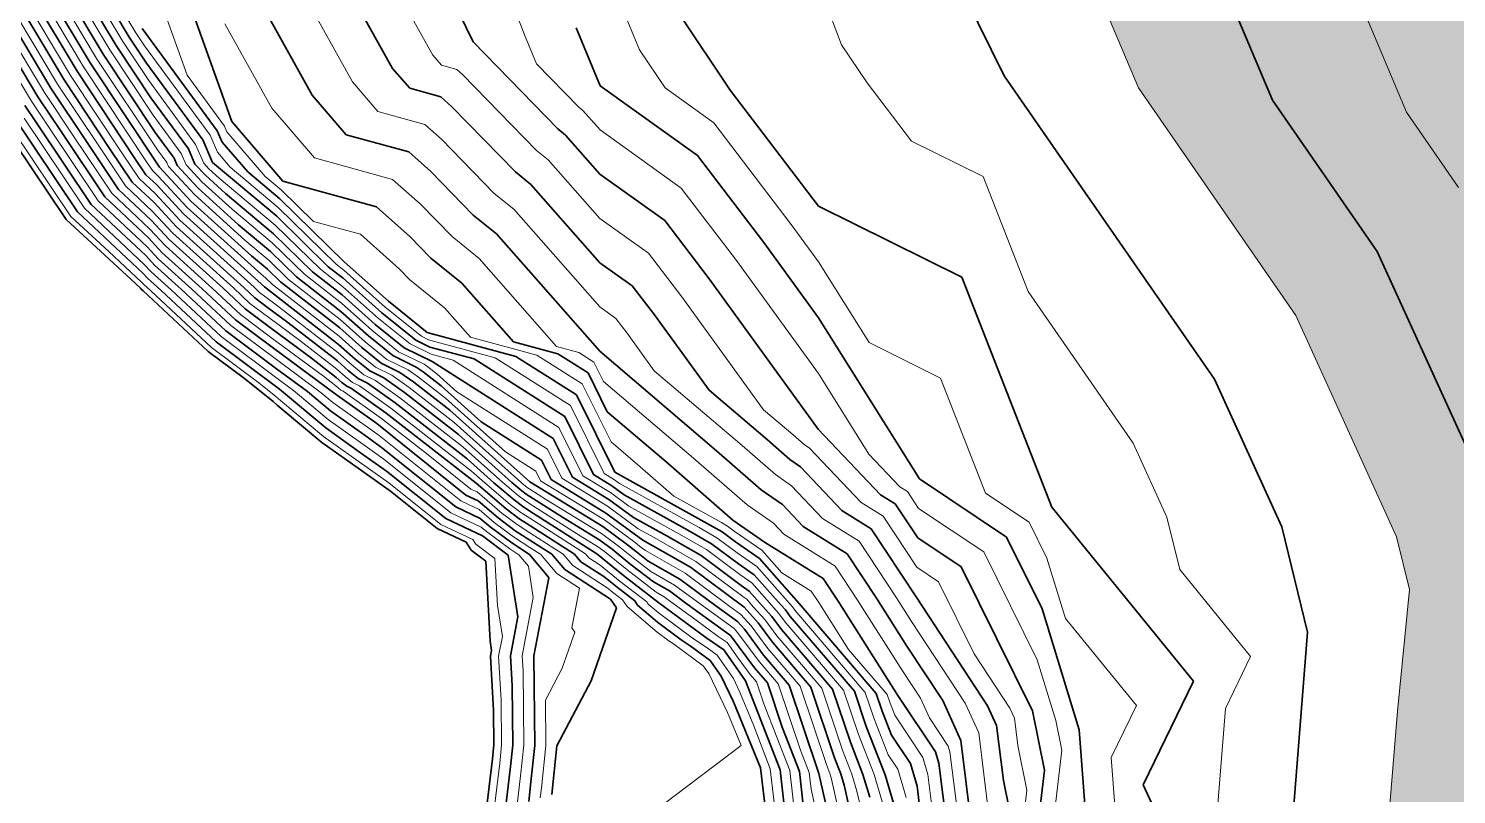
# Model space of a CAD drawing. Header units: millimetres. Extents: x -859836 to 307983, y -308065 to 649894.
# Drawn here: x -788387 to -646021, y -50658 to 25688 of the extents above; entities that cross this region are included whole.
import ezdxf

# ---------------------------------------------------------------- set-up
doc = ezdxf.new("R2010")
doc.units = ezdxf.units.MM
for name, color, linetype, lineweight in [('A-DETL-MBND', 5, 'Continuous', 9), ('C-TOPO', 7, 'Continuous', 9), ('C-TOPO-MAJR', 7, 'Continuous', 35), ('C-TOPO-MINR', 7, 'Continuous', 9)]:
    doc.layers.add(name, color=color, linetype=linetype, lineweight=lineweight)

msp = doc.modelspace()

# ---------------------------------------------------------------- hatches: boundary and pattern name
at = {"layer": 'A-DETL-MBND', "transparency": 33554585}
h = msp.add_hatch(color=1, dxfattribs=at)
h.paths.add_polyline_path([(-759872, -147838), (-751409, -147225), (-749609, -147143), (-733854, -145290), (-730653, -145570), (-721745, -145172), (-720814, -144887), (-719370, -144842), (-700946, -141995), (-695529, -141498), (-691142, -140868), (-678862, -139709), (-676064, -138561), (-673339, -137902), (-666588, -136592), (-665513, -135889), (-664558, -135218), (-662197, -133772), (-661519, -132852), (-659949, -130928), (-651084, -125443), (-650822, -125228), (-650213, -124939), (-646382, -122722), (-642214, -121295), (-640352, -120839), (-632919, -116639), (-632407, -116545), (-631232, -115977), (-624031, -110102), (-618435, -105784), (-615716, -103869), (-610671, -99638), (-609303, -97431), (-608187, -95168), (-606545, -92038), (-605546, -89814), (-602862, -83094), (-597357, -72506), (-595184, -69076), (-591888, -62294), (-588957, -58521), (-588686, -57663), (-586782, -51788), (-586421, -50671), (-585891, -49261), (-584837, -42142), (-583168, -34750), (-583236, -29503), (-581474, -24626), (-579291, -20446), (-577288, -10529), (-577844, -8379), (-576716, -5129), (-576923, -622), (-576761, 3433), (-577514, 8400), (-584433, 17478), (-591451, 26894), (-592059, 27631), (-594253, 29365), (-596698, 31520), (-606682, 39522), (-614114, 48456), (-617877, 53657), (-619367, 54812), (-621388, 57245), (-626371, 64609), (-630225, 76139), (-631882, 80641), (-631321, 82021), (-631047, 88615), (-629216, 99080), (-628971, 99848), (-627656, 101469), (-625202, 104951), (-622310, 108328), (-621916, 108853), (-618287, 112790), (-616954, 119597), (-611965, 123985), (-607391, 123672), (-603528, 125761), (-599346, 128280), (-596175, 130112), (-593901, 131920), (-587341, 139484), (-579017, 149394), (-573792, 168423), (-559581, 167597), (-555765, 171191), (-554261, 171958), (-551262, 173126), (-545079, 176205), (-536568, 178750), (-529133, 181370), (-526344, 189128), (-597518, 189128), (-597518, 207194), (-600686, 199575), (-609478, 188948), (-615919, 179175), (-616544, 177848), (-622914, 167950), (-630994, 157392), (-633191, 154309), (-645163, 133248), (-651286, 125168), (-651764, 119294), (-657364, 118029), (-668886, 104497), (-672322, 98230), (-678809, 91777), (-686744, 84898), (-689449, 82017), (-695207, 77404), (-695380, 71893), (-694273, 69271), (-689492, 45636), (-683652, 33844), (-677737, 19772), (-662028, -2904), (-651984, -24980), (-650691, -30222), (-651908, -42347), (-653635, -63919), (-656698, -68818), (-662024, -76036), (-666896, -86650), (-667567, -88913), (-681751, -105555), (-682213, -106748), (-682594, -107406), (-685917, -108622), (-692036, -110612), (-701719, -112727), (-713390, -117126), (-713858, -117303), (-715899, -118114), (-726309, -122425), (-732752, -123814), (-746954, -124818), (-750353, -125277), (-753407, -127865), (-764669, -132928), (-770641, -133394), (-784358, -129387), (-766211, -147534), (-765162, -147452), (-761763, -147700)])
h.paths.add_polyline_path([(-165073, -63985), (-152433, -63128), (-147212, -62558), (-145468, -61769), (-136004, -54982), (-133768, -53767), (-129949, -51511), (-119584, -45141), (-108212, -38110), (-106147, -37513), (-103534, -36430), (-95440, -33679), (-85435, -28121), (-81217, -27620), (-70310, -23490), (-69569, -23057), (-66354, -22120), (-63531, -20738), (-60354, -18737), (-51173, -14112), (-47726, -11549), (-46080, -8030), (-42098, 1247), (-71582, -3952), (-102491, 171344), (-31433, 183873), (-10665, 66090), (-8344, 71188), (-5480, 80840), (-4976, 82926), (-4345, 84088), (-2338, 91567), (-1942, 95428), (-648, 97607), (-1071, 98220), (-2510, 100800), (-3468, 101999), (-4531, 105589), (-4872, 106391), (-4883, 106838), (-4266, 108209), (-3836, 109670), (-3397, 110774), (-3406, 111243), (-3028, 112006), (-3263, 112804), (-5003, 115819), (-4795, 118868), (-5263, 125250), (-6517, 126820), (-6835, 127207), (-7506, 127369), (-7948, 127596), (-9992, 128520), (-10488, 129121), (-11669, 131806), (-11797, 132101), (-12046, 133135), (-12559, 133970), (-14267, 135969), (-16205, 140122), (-18451, 143457), (-18982, 145256), (-19057, 146525), (-18964, 150253), (-18988, 154876), (-19576, 155921), (-19786, 160906), (-20496, 162914), (-20826, 165369), (-20799, 166915), (-20107, 172970), (-19517, 173820), (-19312, 174558), (-18670, 176101), (-17060, 179067), (-15517, 180705), (-13911, 185702), (-4262, 188301), (-1645, 188923), (-105, 188210), (8503, 183584), (10926, 183912), (12005, 184043), (13640, 184361), (15131, 185109), (17172, 186245), (21649, 186967), (26966, 189922), (27822, 190382), (28403, 191056), (32119, 193617), (35169, 195832), (37685, 197143), (44902, 200225), (45756, 200160), (48502, 199127), (50290, 198574), (51191, 198365), (51921, 198324), (52221, 198344), (54759, 197846), (56032, 196790), (56464, 196469), (57692, 196367), (59108, 196361), (60941, 197154), (66233, 199839), (70130, 201192), (73048, 200979), (76924, 206128), (82127, 208080), (85344, 208780), (86075, 208372), (88573, 207914), (89729, 206890), (91276, 205317), (93776, 203937), (94137, 202344), (94391, 199786), (122336, 197831), (121797, 189716), (125647, 199482), (126089, 201383), (126324, 204787), (126905, 208036), (127554, 210427), (128482, 214073), (128746, 220996), (128473, 222544), (126624, 223852), (126936, 229764), (121612, 232554), (119877, 233364), (114690, 236608), (111762, 238823), (110636, 246522), (110029, 247546), (108783, 253509), (107371, 255011), (105531, 255323), (97841, 258447), (94527, 260036), (90352, 264357), (89017, 265316), (86132, 267662), (83932, 268416), (81219, 269590), (78181, 270815), (77485, 271254), (76016, 271688), (70070, 272996), (65720, 273763), (60235, 273305), (58972, 273395), (52899, 270581), (50487, 269940), (48782, 269681), (44888, 271379), (44155, 271664), (36008, 276151), (32279, 278102), (30572, 279889), (26209, 282046), (25647, 282628), (25305, 282619), (16014, 287701), (12948, 288678), (12218, 290013), (5109, 293561), (1173, 293491), (996, 295848), (-846, 297677), (-3706, 301772), (-4254, 303671), (-5166, 310755), (-5514, 312595), (-5824, 313912), (-11263, 323566), (-11006, 329168), (-11128, 331667), (-19570, 300160), (-119951, 327057), (-119803, 323213), (-126677, 316885), (-131916, 309583), (-138039, 307127), (-139811, 306218), (-145009, 304770), (-152454, 299923), (-155529, 293631), (-156974, 291356), (-164244, 289138), (-169538, 285729), (-171473, 283227), (-175794, 279460), (-179077, 276921), (-181978, 270226), (-183799, 266060), (-186962, 261812), (-188195, 260364), (-189518, 257544), (-192219, 254304), (-192584, 253707), (-193666, 250905), (-195467, 243388), (-196196, 242827), (-194515, 241920), (-193117, 240272), (-191870, 238552), (-189445, 238099), (-187379, 238829), (-181196, 237496), (-175260, 234188), (-174712, 233864), (-173921, 232781), (-172965, 231563), (-172393, 230212), (-171401, 229395), (-170346, 228036), (-168731, 226171), (-166947, 224795), (-166149, 223746), (-163251, 221790), (-159390, 213002), (-157244, 207107), (-158125, 203750), (-158684, 200374), (-157805, 198095), (-156223, 195786), (-156238, 193540), (-155648, 190949), (-154491, 184489), (-154880, 182143), (-154447, 180199), (-153070, 178898), (-149834, 176505), (-139965, 171530), (-138126, 170600), (-129357, 164765), (-128806, 164582), (-125625, 162125), (-121962, 159155), (-118169, 147987), (-115529, 142356), (-110100, 136364), (-104170, 130983), (-102874, 130179), (-102493, 125049), (-102587, 124307), (-102565, 123298), (-101236, 116731), (-101075, 108354), (-100903, 103207), (-100752, 100763), (-102347, 94828), (-103663, 92538), (-105020, 75873), (-113779, 78871), (-115927, 80336), (-116767, 79773), (-118030, 78279), (-120019, 71407), (-121727, 70570), (-124911, 67739), (-132123, 62869), (-134503, 61669), (-142143, 63655), (-144511, 65162), (-146330, 66255), (-93930, -25754), (-156629, -61462), (-204703, 22951), (-203169, 15882), (-200858, 9097), (-201011, 7340), (-201672, 4283), (-201800, 3453), (-202205, -1962), (-203074, -4336), (-205085, -7779), (-205398, -8805), (-204303, -12916), (-199204, -23507), (-197559, -24806), (-188446, -36297), (-186232, -39786), (-180001, -45528), (-178692, -50309), (-178316, -54011), (-176500, -58311), (-174921, -60229), (-168457, -62865), (-166443, -63531)])
h.paths.add_polyline_path([(-36382, 9575), (-36325, 9655), (-34497, 11838), (-31400, 15158), (-30158, 17103), (-28972, 19503), (-28725, 20204), (-24454, 28194), (-23969, 29653), (-22045, 35862), (-19945, 43004), (-18884, 49386), (-18505, 51142), (-18308, 51427), (-16088, 53703), (-14034, 56286), (-13124, 58389), (-12183, 60477), (-11466, 63512), (-44854, 57625), (-36383, 9584)])
h.paths.add_polyline_path([(-209307, 23977), (-205832, 24933), (-214036, 39337), (-155029, 72942), (-156196, 75860), (-157267, 77483), (-160083, 79252), (-162327, 81007), (-168562, 82322), (-171974, 82266), (-174895, 81970), (-178745, 82443), (-179832, 82459), (-182806, 83026), (-187870, 82820), (-190987, 82764), (-196740, 84867), (-206215, 90085), (-217797, 93191), (-220523, 94762), (-239193, 68099), (-236586, 66371), (-231472, 54327), (-229323, 51595), (-228392, 47968), (-224245, 38986), (-223941, 37016), (-223700, 36083), (-223413, 35510), (-223235, 34196), (-219932, 30913), (-219720, 30002), (-218890, 29933), (-218583, 30355), (-217413, 29932), (-217322, 28983), (-216667, 27680), (-215596, 26462), (-211752, 24276), (-211629, 24261)])
h.paths.add_polyline_path([(-104493, 32511), (-108740, 34478), (-111033, 34745), (-118279, 38197), (-121109, 39560), (-122686, 40146), (-124886, 42576), (-127774, 45075), (-127284, 49019), (-127353, 51467), (-126249, 53628), (-124638, 56522), (-122874, 56919), (-121333, 61662), (-118149, 64493), (-116851, 64289), (-109895, 61749), (-101431, 62897), (-97222, 57624), (-96994, 51839), (-95461, 45135), (-95182, 39024), (-97809, 35660), (-102505, 32673), (-103546, 32588)])
h.paths.add_polyline_path([(113952, 54850), (115144, 57676), (119371, 59200), (123981, 58308), (134122, 70221), (135206, 75484), (130794, 79482), (129640, 81238), (129018, 81691), (127052, 82907), (123829, 87412), (118436, 89438), (114649, 87913), (114523, 86104), (79787, 88533), (80974, 86559), (82982, 83414), (85870, 80693), (86415, 79732), (87156, 79254), (93254, 77937), (101112, 77088), (101690, 76657), (110303, 71926), (111655, 70038), (112330, 66003), (112029, 63955), (112025, 61722), (110833, 58895), (111202, 55882), (113573, 54992)])
h.paths.add_polyline_path([(46473, 90893), (46450, 90966), (46450, 90942)])
h.paths.add_polyline_path([(114914, 91699), (116742, 96586), (117222, 99339), (116281, 100813), (115714, 103134), (115083, 94112)])
h.paths.add_polyline_path([(77815, 91772), (81254, 140961), (77947, 134003), (77391, 132850), (76263, 127858), (75504, 126378), (70686, 116776), (69491, 114040), (69325, 112455), (69905, 111212), (72496, 104740), (73767, 102718), (74214, 102059), (75304, 98529), (75680, 97769), (77652, 92229)])
h.paths.add_polyline_path([(-430559, 174792), (-396358, 223636), (-410299, 232491), (-417613, 235355), (-425156, 238606), (-444149, 250578), (-452510, 252436), (-452510, 191303), (-451929, 191053), (-450916, 184024), (-444554, 181215), (-442283, 180124), (-434174, 176436)])
h.paths.add_polyline_path([(-462933, 188895), (-462489, 189128), (-463513, 189128)])
h.paths.add_polyline_path([(20902, 189411), (-15527, 199172), (-17080, 193377), (-157146, 230908), (-144206, 279204), (-133097, 276228), (-125333, 305205), (85106, 248818), (77341, 219841), (66233, 222817), (60021, 199635), (26079, 208730), (21836, 192894)])
h.paths.add_polyline_path([(-305163, 308526), (-297168, 312758), (-330807, 321772), (-305961, 308938)])
h.paths.add_polyline_path([(-101365, 344853), (-99267, 352685), (-106132, 348019), (-107260, 346432), (-107015, 346367)])
h.paths.add_polyline_path([(-77617, 359195), (-72055, 379953), (-74944, 376393), (-78127, 372078), (-79002, 371144), (-83284, 366025), (-86114, 364172), (-90178, 362561), (-78095, 359323)])
h.paths.add_polyline_path([(-70949, 384081), (-49147, 465447), (10755, 449396), (10427, 451476), (10340, 452557), (9561, 454240), (5848, 461010), (3088, 465731), (3916, 466341), (3829, 466873), (4301, 472115), (5273, 480727), (5235, 481311), (1254, 490409), (398, 499801), (248, 500675), (1538, 508051), (2399, 515172), (5336, 526780), (6042, 528818), (11319, 535892), (14764, 542803), (21028, 556609), (22026, 559450), (25679, 567225), (23762, 595967), (26857, 602002), (42608, 602571), (44738, 607162), (48181, 613963), (49550, 615647), (53154, 622325), (47956, 649894), (47874, 649894), (42817, 647426), (40858, 646138), (35158, 640491), (29786, 634475), (27764, 633773), (23010, 631806), (12648, 627092), (6576, 623443), (5459, 622546), (3132, 622423), (937, 621697), (-3757, 621182), (-10336, 620725), (-17509, 618636), (-20466, 617651), (-26978, 615727), (-29360, 614862), (-36198, 612616), (23495, 596621), (-6839, 483415), (-62468, 498321), (-61154, 491830), (-59928, 489468), (-56843, 481884), (-56752, 481249), (-55996, 465839), (-55728, 464742), (-55062, 458604), (-54604, 453643), (-54849, 452204), (-55585, 448717), (-57347, 441004), (-59178, 436511), (-62836, 421846), (-64420, 417337), (-65373, 414138), (-67663, 409612), (-67833, 408961), (-68221, 406728), (-67446, 402371), (-67164, 401641), (-67454, 400728), (-68102, 398277), (-69211, 394395), (-69530, 393435), (-70271, 388744), (-70595, 386619)])
h.paths.add_polyline_path([(-72390, 518021), (-67541, 536118), (-118601, 549800), (-111350, 544573), (-102792, 541248), (-98322, 538930), (-89693, 534294), (-86179, 534292), (-80614, 527648), (-74938, 522052), (-72698, 518856)])
h.paths.add_polyline_path([(-136180, 559285), (-135118, 563249), (-136667, 559600)])
h.paths.add_polyline_path([(-54600, 584415), (-47886, 609472), (-50553, 609641), (-55313, 609698), (-62008, 606325), (-64948, 609251), (-80643, 608301), (-83770, 607896), (-87388, 606897), (-94432, 606828), (-97621, 607514), (-101540, 606576), (-111704, 601349), (-115028, 602044), (-116464, 600991), (-56960, 585047)])
h.paths.add_polyline_path([(-105893, 632098), (-77034, 642660), (-60117, 645580), (-52045, 639137), (-36907, 649894), (-98339, 649894), (-105228, 633665)])

# ---------------------------------------------------------------- linework, layer by layer
at = {"layer": 'C-TOPO', "lineweight": 35}
for p, q in [((-784639, 6653), (-789802, 14346)), ((-778196, 712), (-784639, 6653)), ((-777218, -206), (-778196, 712)), ((-777151, -278), (-777218, -206)), ((-776950, -460), (-777151, -278)), ((-770483, -6492), (-776950, -460)), ((-766858, -9201), (-770483, -6492)), ((-763992, -11494), (-766858, -9201)), ((-763615, -11842), (-763992, -11494)), ((-763203, -12175), (-763615, -11842)), ((-759157, -15561), (-763203, -12175)), ((-756319, -17582), (-759157, -15561)), ((-752309, -20430), (-756319, -17582)), ((-747644, -24165), (-752309, -20430)), ((-744768, -25521), (-747644, -24165)), ((-744259, -26310), (-744768, -25521)), ((-742790, -27408), (-744259, -26310)), ((-742374, -35368), (-742790, -27408)), ((-742227, -36294), (-742374, -35368)), ((-742338, -36877), (-742227, -36294)), ((-742026, -42304), (-742338, -36877)), ((-741993, -45718), (-742026, -42304)), ((-742139, -47113), (-741993, -45718)), ((-742794, -52633), (-742139, -47113))]:
    msp.add_line(p, q, dxfattribs=at)
at = {"layer": 'C-TOPO-MAJR'}
for p, q in [((-676200, 46707), (-664372, 18562)), ((-702784, 44566), (-691103, 20982)), ((-753140, 43102), (-744065, 24355)), ((-769502, 35914), (-760109, 19063)), ((-791166, 34174), (-783552, 21435)), ((-788342, 32477), (-782251, 22286)), ((-790944, 30776), (-784853, 20585)), ((-785518, 30779), (-780950, 23136)), ((-773275, 30801), (-768131, 16417)), ((-756783, 30134), (-752087, 21709)), ((-782695, 29082), (-779649, 23987)), ((-790722, 27378), (-786155, 19735)), ((-779871, 27385), (-778348, 24837)), ((-723532, 27147), (-718444, 19549)), ((-777047, 25688), (-769569, 15507)), ((-733799, 25751), (-731403, 19986)), ((-778348, 24837), (-776616, 22232)), ((-744065, 24355), (-735622, 15691)), ((-790501, 23980), (-787456, 18884)), ((-780950, 23136), (-775754, 15320)), ((-779649, 23987), (-776185, 18776)), ((-783552, 21435), (-777778, 12751)), ((-782251, 22286), (-775322, 11865)), ((-776616, 22232), (-771007, 14596)), ((-752087, 21709), (-750388, 19732)), ((-784853, 20585), (-780234, 13638)), ((-731403, 19986), (-721694, 13044)), ((-691103, 20982), (-670140, -9277)), ((-787456, 18884), (-785146, 15410)), ((-786155, 19735), (-782690, 14524)), ((-776185, 18776), (-772446, 13686)), ((-760109, 19063), (-756710, 15109)), ((-750388, 19732), (-747275, 18875)), ((-747275, 18875), (-746173, 17893)), ((-718444, 19549), (-709610, 7974)), ((-664372, 18562), (-653916, 3469)), ((-790058, 17183), (-783501, 7415)), ((-788757, 18034), (-787602, 16297)), ((-746173, 17893), (-739840, 11395)), ((-787602, 16297), (-782138, 8157)), ((-768131, 16417), (-763033, 10486)), ((-735622, 15691), (-734849, 15068)), ((-785146, 15410), (-780775, 8898)), ((-782690, 14524), (-779412, 9640)), ((-775754, 15320), (-773884, 12775)), ((-771007, 14596), (-770040, 12340)), ((-769569, 15507), (-769085, 14378)), ((-769085, 14378), (-766536, 11413)), ((-756710, 15109), (-750486, 13396)), ((-734849, 15068), (-731417, 11168)), ((-780234, 13638), (-778049, 10382)), ((-772446, 13686), (-771801, 12181)), ((-750486, 13396), (-748280, 11432)), ((-721694, 13044), (-715069, 4364)), ((-777778, 12751), (-776685, 11123)), ((-775322, 11865), (-772206, 8497)), ((-773884, 12775), (-773561, 12023)), ((-773561, 12023), (-771484, 9778)), ((-771801, 12181), (-770762, 11059)), ((-770040, 12340), (-763645, 6971)), ((-766536, 11413), (-763339, 8728)), ((-748280, 11432), (-744059, 7100)), ((-739840, 11395), (-738294, 10150)), ((-778049, 10382), (-775876, 8340)), ((-776685, 11123), (-775599, 10103)), ((-775599, 10103), (-772928, 7216)), ((-770762, 11059), (-768747, 9240)), ((-763033, 10486), (-753696, 7917)), ((-738294, 10150), (-731431, 2349)), ((-731417, 11168), (-724944, 6540)), ((-780775, 8898), (-776429, 4816)), ((-779412, 9640), (-776153, 6578)), ((-771484, 9778), (-767455, 6139)), ((-768747, 9240), (-763951, 5213)), ((-763339, 8728), (-756906, 2438)), ((-783501, 7415), (-776983, 1292)), ((-782138, 8157), (-776706, 3054)), ((-775876, 8340), (-773650, 5935)), ((-772928, 7216), (-764870, -61)), ((-772206, 8497), (-766163, 3039)), ((-753696, 7917), (-750388, 4970)), ((-709610, 7974), (-695337, 890)), ((-776153, 6578), (-774372, 4654)), ((-773650, 5935), (-766935, -129)), ((-767455, 6139), (-764258, 3455)), ((-763645, 6971), (-758499, 1939)), ((-744059, 7100), (-741740, 5232)), ((-724944, 6540), (-720527, 753)), ((-776429, 4816), (-775094, 3373)), ((-774372, 4654), (-769000, -197)), ((-763951, 5213), (-760092, 1439)), ((-750388, 4970), (-748277, 2804)), ((-741740, 5232), (-731445, -6469)), ((-715069, 4364), (-709627, -3139)), ((-776706, 3054), (-775816, 2092)), ((-775094, 3373), (-771065, -266)), ((-766163, 3039), (-764564, 1697)), ((-764258, 3455), (-761684, 939)), ((-653916, 3469), (-640524, -25965)), ((-775816, 2092), (-773130, -334)), ((-764564, 1697), (-763277, 439)), ((-760092, 1439), (-757134, -856)), ((-758499, 1939), (-757020, 791)), ((-756906, 2438), (-752495, -1491)), ((-748277, 2804), (-745185, 313)), ((-731431, 2349), (-728194, 35)), ((-776983, 1292), (-776538, 811)), ((-776538, 811), (-775195, -402)), ((-763277, 439), (-757362, -4150)), ((-761684, 939), (-757248, -2503)), ((-757020, 791), (-753161, -2647)), ((-745185, 313), (-740038, -5537)), ((-728194, 35), (-725986, -2858)), ((-720527, 753), (-709644, -14251)), ((-695337, 890), (-686364, -22023)), ((-775195, -402), (-769668, -5557)), ((-773130, -334), (-768708, -4458)), ((-771065, -266), (-767749, -3359)), ((-769000, -197), (-766789, -2259)), ((-766935, -129), (-765830, -1160)), ((-765830, -1160), (-764569, -2102)), ((-764870, -61), (-757477, -5798)), ((-757134, -856), (-753826, -3803)), ((-766789, -2259), (-764267, -4144)), ((-764569, -2102), (-762520, -3620)), ((-757248, -2503), (-754492, -4959)), ((-753161, -2647), (-749779, -5372)), ((-752495, -1491), (-748631, -4605)), ((-767749, -3359), (-763966, -6185)), ((-764267, -4144), (-760169, -7180)), ((-762520, -3620), (-757591, -7445)), ((-757362, -4150), (-755157, -6115)), ((-753826, -3803), (-750928, -6138)), ((-725986, -2858), (-720544, -10360)), ((-709627, -3139), (-699571, -19202)), ((-769668, -5557), (-763363, -10269)), ((-768708, -4458), (-763665, -8227)), ((-754492, -4959), (-752076, -6905)), ((-749779, -5372), (-748382, -6058)), ((-748631, -4605), (-739789, -6991)), ((-740038, -5537), (-735617, -6730)), ((-763966, -6185), (-757819, -10739)), ((-757477, -5798), (-755823, -7271)), ((-755157, -6115), (-753225, -7672)), ((-752076, -6905), (-749747, -8050)), ((-750928, -6138), (-748133, -7512)), ((-748382, -6058), (-743961, -7251)), ((-739789, -6991), (-733764, -10815)), ((-735617, -6730), (-732604, -8642)), ((-731445, -6469), (-719788, -16394)), ((-763665, -8227), (-760591, -10504)), ((-760169, -7180), (-757705, -9092)), ((-757591, -7445), (-756488, -8427)), ((-756488, -8427), (-755522, -9206)), ((-755823, -7271), (-754373, -8439)), ((-754373, -8439), (-752976, -9126)), ((-753225, -7672), (-751362, -8588)), ((-749747, -8050), (-749055, -8543)), ((-748133, -7512), (-736083, -15161)), ((-743961, -7251), (-734923, -12988)), ((-757705, -9092), (-757153, -9583)), ((-757153, -9583), (-756670, -9972)), ((-755522, -9206), (-754590, -9663)), ((-754590, -9663), (-751821, -11635)), ((-752976, -9126), (-750899, -10604)), ((-751362, -8588), (-749977, -9573)), ((-749977, -9573), (-746390, -12360)), ((-749055, -8543), (-747261, -9936)), ((-747261, -9936), (-743267, -13510)), ((-732604, -8642), (-730688, -12503)), ((-670140, -9277), (-663444, -23994)), ((-763363, -10269), (-758758, -14123)), ((-760591, -10504), (-758289, -12431)), ((-757819, -10739), (-753665, -13696)), ((-756670, -9972), (-756205, -10201)), ((-756205, -10201), (-752743, -12665)), ((-750899, -10604), (-745518, -14784)), ((-733764, -10815), (-729932, -18537)), ((-720544, -10360), (-714716, -15323)), ((-758289, -12431), (-754597, -15059)), ((-752743, -12665), (-743775, -19632)), ((-751821, -11635), (-744647, -17208)), ((-746390, -12360), (-738402, -19507)), ((-730688, -12503), (-724860, -17465)), ((-758758, -14123), (-755528, -16423)), ((-753665, -13696), (-744780, -20810)), ((-743267, -13510), (-737242, -17334)), ((-734923, -12988), (-732049, -18779)), ((-754597, -15059), (-753189, -16059)), ((-745518, -14784), (-740193, -19549)), ((-736083, -15161), (-734167, -19022)), ((-714716, -15323), (-712487, -17272)), ((-709644, -14251), (-703434, -20779)), ((-755528, -16423), (-752713, -18422)), ((-753189, -16059), (-745785, -21987)), ((-719788, -16394), (-715330, -20292)), ((-752713, -18422), (-746790, -23164)), ((-744647, -17208), (-741984, -19591)), ((-737242, -17334), (-736284, -19265)), ((-724860, -17465), (-718173, -23312)), ((-712487, -17272), (-711436, -18004)), ((-711436, -18004), (-707296, -22356)), ((-743775, -19632), (-740770, -22197)), ((-741984, -19591), (-739980, -21300)), ((-740193, -19549), (-739191, -20404)), ((-738402, -19507), (-731129, -23964)), ((-736284, -19265), (-730829, -22607)), ((-734167, -19022), (-730530, -21250)), ((-732049, -18779), (-730231, -19894)), ((-730231, -19894), (-729000, -20795)), ((-729932, -18537), (-720414, -23812)), ((-699571, -19202), (-690878, -24999)), ((-744780, -20810), (-743563, -21384)), ((-739980, -21300), (-739129, -21936)), ((-739191, -20404), (-738765, -20722)), ((-738765, -20722), (-738403, -20956)), ((-738403, -20956), (-735064, -23092)), ((-730530, -21250), (-728069, -23054)), ((-729000, -20795), (-722655, -24312)), ((-715330, -20292), (-713229, -21757)), ((-703434, -20779), (-701967, -21688)), ((-745785, -21987), (-743350, -23135)), ((-743563, -21384), (-741559, -23093)), ((-740770, -22197), (-739492, -23151)), ((-739129, -21936), (-738404, -22405)), ((-738404, -22405), (-731727, -26677)), ((-730829, -22607), (-727138, -25312)), ((-713229, -21757), (-711158, -23933)), ((-707296, -22356), (-704362, -24175)), ((-701967, -21688), (-699738, -25076)), ((-686364, -22023), (-672240, -39356)), ((-746790, -23164), (-743138, -24887)), ((-743350, -23135), (-742348, -23990)), ((-742348, -23990), (-740219, -25580)), ((-741559, -23093), (-739855, -24366)), ((-739492, -23151), (-738406, -23853)), ((-738406, -23853), (-733963, -26696)), ((-735064, -23092), (-731428, -25321)), ((-731129, -23964), (-728667, -25767)), ((-728069, -23054), (-724896, -24812)), ((-720414, -23812), (-719227, -24488)), ((-718173, -23312), (-715021, -25510)), ((-711158, -23933), (-706758, -26661)), ((-704362, -24175), (-699905, -30949)), ((-663444, -23994), (-660858, -34479)), ((-743138, -24887), (-740582, -26795)), ((-740219, -25580), (-738434, -26734)), ((-739855, -24366), (-738407, -25302)), ((-738407, -25302), (-736199, -26715)), ((-731428, -25321), (-730197, -26222)), ((-727138, -25312), (-722390, -28017)), ((-724896, -24812), (-721336, -26841)), ((-722655, -24312), (-720282, -25665)), ((-719227, -24488), (-717890, -25485)), ((-717890, -25485), (-715525, -27133)), ((-715021, -25510), (-709154, -29147)), ((-699738, -25076), (-695391, -27974)), ((-690878, -24999), (-687333, -32172)), ((-740582, -26795), (-739605, -32969)), ((-738434, -26734), (-736532, -28984)), ((-736199, -26715), (-734911, -28239)), ((-733963, -26696), (-733319, -27458)), ((-731727, -26677), (-729069, -28834)), ((-730197, -26222), (-728425, -27660)), ((-728667, -25767), (-727781, -26486)), ((-727781, -26486), (-726609, -27390)), ((-721336, -26841), (-717322, -29831)), ((-720282, -25665), (-717606, -27658)), ((-706758, -26661), (-703786, -31177)), ((-734911, -28239), (-730357, -31182)), ((-733319, -27458), (-731042, -28930)), ((-728425, -27660), (-726081, -29467)), ((-726609, -27390), (-723444, -29193)), ((-722390, -28017), (-717039, -32004)), ((-717606, -27658), (-716030, -28757)), ((-715525, -27133), (-711549, -31633)), ((-695391, -27974), (-688302, -42321)), ((-736521, -29058), (-738000, -36835)), ((-736532, -28984), (-736521, -29058)), ((-731042, -28930), (-729713, -30008)), ((-729069, -28834), (-725552, -31545)), ((-726081, -29467), (-724498, -30369)), ((-723444, -29193), (-719877, -31851)), ((-717322, -29831), (-716534, -30380)), ((-716030, -28757), (-713379, -31757)), ((-709154, -29147), (-707668, -31405)), ((-730357, -31182), (-729766, -32065)), ((-729713, -30008), (-727955, -31363)), ((-724498, -30369), (-722714, -31698)), ((-716534, -30380), (-715209, -31880)), ((-703786, -31177), (-700806, -35872)), ((-699905, -30949), (-692770, -41813)), ((-729766, -32065), (-732303, -39319)), ((-727955, -31363), (-727659, -31805)), ((-727659, -31805), (-725663, -33494)), ((-725552, -31545), (-720848, -35030)), ((-722714, -31698), (-718386, -34823)), ((-719877, -31851), (-717712, -33413)), ((-717039, -32004), (-715651, -33547)), ((-715209, -31880), (-714284, -32909)), ((-713379, -31757), (-712917, -32271)), ((-712917, -32271), (-712439, -32916)), ((-711549, -31633), (-703875, -40587)), ((-707668, -31405), (-701706, -40796)), ((-687333, -32172), (-683623, -44232)), ((-739605, -32969), (-740345, -36858)), ((-725663, -33494), (-723311, -35236)), ((-717712, -33413), (-717019, -34185)), ((-715651, -33547), (-714219, -35483)), ((-714284, -32909), (-713329, -34200)), ((-712439, -32916), (-706045, -40378)), ((-723311, -35236), (-722417, -35838)), ((-720848, -35030), (-719059, -36233)), ((-718386, -34823), (-716000, -38050)), ((-717019, -34185), (-715109, -36766)), ((-714219, -35483), (-710383, -39960)), ((-713329, -34200), (-708214, -40169)), ((-660858, -34479), (-663163, -63265)), ((-740345, -36858), (-740175, -39807)), ((-738000, -36835), (-737998, -36870)), ((-737998, -36870), (-737912, -45774)), ((-722417, -35838), (-720429, -37305)), ((-719059, -36233), (-716890, -39333)), ((-715109, -36766), (-712552, -39751)), ((-700806, -35872), (-697238, -41304)), ((-720429, -37305), (-719344, -38855)), ((-716000, -38050), (-714721, -39542)), ((-740175, -39807), (-740118, -45744)), ((-732303, -39319), (-735706, -45805)), ((-719344, -38855), (-718088, -41441)), ((-716890, -39333), (-713465, -48191)), ((-714721, -39542), (-713243, -43948)), ((-712552, -39751), (-709595, -48562)), ((-672240, -39356), (-677240, -49698)), ((-710383, -39960), (-708018, -47009)), ((-708214, -40169), (-706440, -45456)), ((-706045, -40378), (-704862, -43902)), ((-703875, -40587), (-703284, -42349)), ((-701706, -40796), (-697954, -46414)), ((-718088, -41441), (-715400, -48006)), ((-703284, -42349), (-702347, -44749)), ((-697238, -41304), (-695438, -45269)), ((-692770, -41813), (-691870, -43795)), ((-688302, -42321), (-687105, -48227)), ((-713243, -43948), (-711530, -48377)), ((-704862, -43902), (-702987, -48702)), ((-691870, -43795), (-691186, -49269)), ((-706440, -45456), (-705190, -48655)), ((-702347, -44749), (-700470, -47558)), ((-695438, -45269), (-694070, -56217)), ((-683623, -44232), (-682831, -54659)), ((-740118, -45744), (-740372, -48170)), ((-737912, -45774), (-738294, -49414)), ((-735706, -45805), (-736215, -50658)), ((-697954, -46414), (-697620, -47547)), ((-740372, -48170), (-740832, -52044)), ((-715400, -48006), (-714235, -58047)), ((-713465, -48191), (-712688, -54885)), ((-711530, -48377), (-711142, -51724)), ((-708018, -47009), (-707393, -48609)), ((-700470, -47558), (-699803, -49824)), ((-697620, -47547), (-696708, -54845)), ((-687105, -48227), (-688421, -59619)), ((-738294, -49414), (-738524, -51351)), ((-709595, -48562), (-708110, -55074)), ((-707393, -48609), (-707059, -49742)), ((-707059, -49742), (-706068, -54083)), ((-705190, -48655), (-704522, -50921)), ((-702987, -48702), (-701985, -52101)), ((-699803, -49824), (-699347, -53473)), ((-691186, -49269), (-690588, -52222)), ((-677240, -49698), (-671582, -62050))]:
    msp.add_line(p, q, dxfattribs=at)
at = {"layer": 'C-TOPO-MINR'}
for p, q in [((-789754, 33325), (-782902, 21861)), ((-763143, 33024), (-756098, 20386)), ((-683652, 33844), (-677737, 19772)), ((-791055, 32475), (-784203, 21010)), ((-786930, 31628), (-781601, 22711)), ((-710236, 31703), (-707318, 24064)), ((-656892, 31357), (-651006, 17353)), ((-784106, 29931), (-780300, 23562)), ((-790833, 29077), (-785504, 20160)), ((-740391, 28872), (-738932, 25053)), ((-781283, 28234), (-778999, 24412)), ((-775161, 28244), (-772589, 21052)), ((-750424, 27244), (-748076, 23032)), ((-790612, 25679), (-786805, 19309)), ((-778459, 26536), (-777698, 25262)), ((-768816, 26166), (-764120, 17740)), ((-728665, 26449), (-727468, 23566)), ((-778999, 24412), (-776400, 20504)), ((-777698, 25262), (-776832, 23960)), ((-738932, 25053), (-737734, 22170)), ((-780300, 23562), (-775969, 17048)), ((-776832, 23960), (-770288, 15052)), ((-748076, 23032), (-747226, 22043)), ((-727468, 23566), (-724924, 19767)), ((-707318, 24064), (-704773, 20265)), ((-790390, 22280), (-788106, 18459)), ((-782902, 21861), (-776550, 12308)), ((-781601, 22711), (-775538, 13593)), ((-747226, 22043), (-745670, 21615)), ((-745670, 21615), (-745119, 21124)), ((-737734, 22170), (-733513, 17838)), ((-785504, 20160), (-781462, 14081)), ((-784203, 21010), (-779006, 13194)), ((-776400, 20504), (-771727, 14141)), ((-772589, 21052), (-768850, 15962)), ((-756098, 20386), (-753549, 17420)), ((-745119, 21124), (-737731, 13543)), ((-704773, 20265), (-700357, 14478)), ((-786805, 19309), (-783918, 14967)), ((-724924, 19767), (-720069, 16296)), ((-677737, 19772), (-662028, -2904)), ((-788106, 18459), (-786374, 15854)), ((-764120, 17740), (-759871, 12798)), ((-753549, 17420), (-748880, 16136)), ((-733513, 17838), (-733126, 17527)), ((-733126, 17527), (-731410, 15577)), ((-651006, 17353), (-645803, 9842)), ((-788830, 16740), (-782820, 7786)), ((-786374, 15854), (-781457, 8527)), ((-775969, 17048), (-773165, 13231)), ((-768850, 15962), (-768608, 15398)), ((-748880, 16136), (-747227, 14662)), ((-720069, 16296), (-712340, 6169)), ((-789908, 15514), (-784171, 6967)), ((-783918, 14967), (-780093, 9269)), ((-770288, 15052), (-769563, 13359)), ((-768608, 15398), (-764784, 10950)), ((-747227, 14662), (-741949, 9247)), ((-731410, 15577), (-723319, 9792)), ((-700357, 14478), (-693220, 10936)), ((-781462, 14081), (-778730, 10011)), ((-779006, 13194), (-777367, 10752)), ((-775538, 13593), (-774603, 12320)), ((-773165, 13231), (-772681, 12102)), ((-771727, 14141), (-770920, 12261)), ((-769563, 13359), (-768288, 11876)), ((-737731, 13543), (-736572, 12609)), ((-776550, 12308), (-776004, 11494)), ((-776004, 11494), (-775461, 10984)), ((-774603, 12320), (-774442, 11944)), ((-774442, 11944), (-771845, 9137)), ((-772681, 12102), (-771123, 10418)), ((-770920, 12261), (-770401, 11699)), ((-770401, 11699), (-769394, 10790)), ((-768288, 11876), (-763492, 7849)), ((-759871, 12798), (-752091, 10657)), ((-736572, 12609), (-731424, 6759)), ((-778730, 10011), (-776014, 7459)), ((-777367, 10752), (-775737, 9222)), ((-775461, 10984), (-772567, 7856)), ((-771123, 10418), (-768101, 7690)), ((-769394, 10790), (-763798, 6092)), ((-764784, 10950), (-763186, 9607)), ((-752091, 10657), (-749334, 8201)), ((-693220, 10936), (-688733, -521)), ((-780093, 9269), (-776291, 5697)), ((-775737, 9222), (-773289, 6575)), ((-771845, 9137), (-766809, 4589)), ((-763186, 9607), (-759969, 6462)), ((-741949, 9247), (-740017, 7691)), ((-723319, 9792), (-717798, 2558)), ((-782820, 7786), (-776845, 2173)), ((-781457, 8527), (-776568, 3935)), ((-776014, 7459), (-774011, 5294)), ((-772567, 7856), (-765516, 1489)), ((-768101, 7690), (-764104, 4334)), ((-763492, 7849), (-757702, 2188)), ((-749334, 8201), (-746168, 4952)), ((-740017, 7691), (-731438, -2060)), ((-784171, 6967), (-780381, 3472)), ((-776291, 5697), (-774733, 4013)), ((-773289, 6575), (-765903, -95)), ((-763798, 6092), (-759295, 1689)), ((-759969, 6462), (-755301, 5178)), ((-731424, 6759), (-726569, 3288)), ((-712340, 6169), (-709619, 2418)), ((-774011, 5294), (-767968, -163)), ((-766809, 4589), (-764411, 2576)), ((-764104, 4334), (-760888, 1189)), ((-755301, 5178), (-751442, 1739)), ((-746168, 4952), (-743463, 2772)), ((-780381, 3472), (-777121, 411)), ((-776568, 3935), (-775455, 2732)), ((-774733, 4013), (-770032, -231)), ((-726569, 3288), (-723257, -1053)), ((-776845, 2173), (-776177, 1451)), ((-776177, 1451), (-774162, -368)), ((-775455, 2732), (-772097, -300)), ((-765516, 1489), (-764717, 818)), ((-764411, 2576), (-762481, 689)), ((-759295, 1689), (-757077, -32)), ((-757702, 2188), (-756963, 1615)), ((-756963, 1615), (-752828, -2069)), ((-751442, 1739), (-750386, 656)), ((-743463, 2772), (-735741, -6003)), ((-717798, 2558), (-709636, -8695)), ((-709619, 2418), (-704591, -5614)), ((-777121, 411), (-776899, 170)), ((-776899, 170), (-776227, -436)), ((-764717, 818), (-764074, 189)), ((-764074, 189), (-757419, -4974)), ((-762481, 689), (-757305, -3327)), ((-760888, 1189), (-757191, -1680)), ((-750386, 656), (-746908, -2146)), ((-776227, -436), (-770148, -6107)), ((-774162, -368), (-769188, -5008)), ((-772097, -300), (-768229, -3908)), ((-770032, -231), (-767269, -2809)), ((-767968, -163), (-766309, -1710)), ((-765903, -95), (-765350, -610)), ((-765350, -610), (-764719, -1082)), ((-764719, -1082), (-763695, -1840)), ((-757077, -32), (-753494, -3225)), ((-723257, -1053), (-715094, -12306)), ((-688733, -521), (-678252, -15650)), ((-767269, -2809), (-764117, -5165)), ((-766309, -1710), (-764418, -3123)), ((-763695, -1840), (-757534, -6621)), ((-757191, -1680), (-754159, -4381)), ((-752828, -2069), (-749205, -4988)), ((-746908, -2146), (-744334, -5071)), ((-731438, -2060), (-729820, -3217)), ((-768229, -3908), (-763815, -7206)), ((-764418, -3123), (-761345, -5400)), ((-757305, -3327), (-754824, -5537)), ((-753494, -3225), (-750354, -5755)), ((-729820, -3217), (-728715, -4664)), ((-662028, -2904), (-651984, -24980)), ((-769188, -5008), (-763514, -9248)), ((-764117, -5165), (-758994, -8959)), ((-761345, -5400), (-757648, -8268)), ((-757419, -4974), (-755490, -6693)), ((-754824, -5537), (-752651, -7289)), ((-754159, -4381), (-751502, -6522)), ((-749205, -4988), (-748506, -5332)), ((-748506, -5332), (-741875, -7121)), ((-744334, -5071), (-737703, -6860)), ((-728715, -4664), (-725995, -8415)), ((-704591, -5614), (-697454, -9156)), ((-770148, -6107), (-765419, -9640)), ((-757534, -6621), (-756155, -7849)), ((-755490, -6693), (-753799, -8055)), ((-751502, -6522), (-748940, -7781)), ((-750354, -5755), (-748257, -6785)), ((-748257, -6785), (-746047, -7382)), ((-737703, -6860), (-733184, -9729)), ((-735741, -6003), (-733531, -6599)), ((-733531, -6599), (-732024, -7556)), ((-763815, -7206), (-759205, -10621)), ((-757648, -8268), (-756821, -9005)), ((-756155, -7849), (-754948, -8822)), ((-753799, -8055), (-752169, -8857)), ((-752651, -7289), (-750554, -8319)), ((-750554, -8319), (-749516, -9058)), ((-748940, -7781), (-748594, -8027)), ((-748594, -8027), (-747697, -8724)), ((-746047, -7382), (-735503, -14075)), ((-741875, -7121), (-734343, -11902)), ((-732024, -7556), (-731066, -9486)), ((-725995, -8415), (-717252, -15858)), ((-765419, -9640), (-763733, -10990)), ((-763514, -9248), (-761977, -10386)), ((-758994, -8959), (-757762, -9915)), ((-757762, -9915), (-757486, -10161)), ((-756821, -9005), (-756096, -9589)), ((-756096, -9589), (-755397, -9932)), ((-755397, -9932), (-752282, -12150)), ((-754948, -8822), (-753783, -9394)), ((-753783, -9394), (-751360, -11119)), ((-752169, -8857), (-750438, -10089)), ((-749516, -9058), (-746826, -11148)), ((-747697, -8724), (-745700, -10511)), ((-733184, -9729), (-730310, -15520)), ((-731066, -9486), (-722324, -16930)), ((-709636, -8695), (-704608, -16727)), ((-697454, -9156), (-692968, -20613)), ((-763733, -10990), (-763511, -11194)), ((-763511, -11194), (-763269, -11390)), ((-761977, -10386), (-758523, -13277)), ((-759205, -10621), (-758054, -11585)), ((-757486, -10161), (-757245, -10356)), ((-757245, -10356), (-757012, -10470)), ((-757012, -10470), (-753204, -13181)), ((-751360, -11119), (-745083, -15996)), ((-750438, -10089), (-745954, -13572)), ((-746826, -11148), (-740835, -16508)), ((-745700, -10511), (-736663, -16248)), ((-763269, -11390), (-758993, -14969)), ((-758054, -11585), (-754131, -14378)), ((-752282, -12150), (-744211, -18420)), ((-734343, -11902), (-730991, -18658)), ((-715094, -12306), (-712180, -14787)), ((-758523, -13277), (-755062, -15741)), ((-753204, -13181), (-748720, -16664)), ((-745954, -13572), (-739297, -19528)), ((-735503, -14075), (-733108, -18901)), ((-758993, -14969), (-755993, -17105)), ((-754131, -14378), (-753427, -14877)), ((-753427, -14877), (-745283, -21398)), ((-730310, -15520), (-727396, -18001)), ((-712180, -14787), (-711066, -15762)), ((-678252, -15650), (-674904, -23009)), ((-755062, -15741), (-752951, -17240)), ((-748720, -16664), (-744278, -20221)), ((-745083, -15996), (-741089, -19570)), ((-740835, -16508), (-737822, -18421)), ((-736663, -16248), (-735226, -19143)), ((-722324, -16930), (-716752, -21802)), ((-717252, -15858), (-713909, -18782)), ((-711066, -15762), (-710540, -16128)), ((-710540, -16128), (-705365, -21568)), ((-704608, -16727), (-701502, -19991)), ((-755993, -17105), (-752475, -19603)), ((-752951, -17240), (-746287, -22576)), ((-744211, -18420), (-742880, -19611)), ((-737822, -18421), (-737343, -19386)), ((-727396, -18001), (-724053, -20925)), ((-752475, -19603), (-747292, -23753)), ((-742880, -19611), (-740375, -21749)), ((-741089, -19570), (-739586, -20852)), ((-739297, -19528), (-738796, -19955)), ((-737343, -19386), (-730979, -23286)), ((-735226, -19143), (-730680, -21929)), ((-733108, -18901), (-730381, -20572)), ((-730991, -18658), (-730081, -19215)), ((-730081, -19215), (-729466, -19666)), ((-729466, -19666), (-721535, -24062)), ((-713909, -18782), (-712332, -19881)), ((-712332, -19881), (-709227, -23145)), ((-744278, -20221), (-743669, -20508)), ((-743669, -20508), (-741164, -22645)), ((-739586, -20852), (-738947, -21329)), ((-738947, -21329), (-738404, -21680)), ((-738796, -19955), (-738583, -20115)), ((-738583, -20115), (-738402, -20232)), ((-738402, -20232), (-736733, -21300)), ((-736733, -21300), (-731278, -24642)), ((-730381, -20572), (-728535, -21924)), ((-724053, -20925), (-719294, -23562)), ((-701502, -19991), (-700769, -20445)), ((-700769, -20445), (-699655, -22139)), ((-692968, -20613), (-688621, -23511)), ((-746287, -22576), (-743244, -24011)), ((-745283, -21398), (-743456, -22259)), ((-743456, -22259), (-741954, -23542)), ((-741164, -22645), (-739674, -23758)), ((-740375, -21749), (-739310, -22544)), ((-739310, -22544), (-738405, -23129)), ((-738404, -21680), (-733396, -24885)), ((-730680, -21929), (-727603, -24183)), ((-728535, -21924), (-723776, -24562)), ((-716752, -21802), (-714125, -23633)), ((-705365, -21568), (-703165, -22932)), ((-699655, -22139), (-693134, -26486)), ((-747292, -23753), (-744097, -25260)), ((-743244, -24011), (-742743, -24438)), ((-741954, -23542), (-740037, -24973)), ((-739674, -23758), (-738406, -24578)), ((-738405, -23129), (-732845, -26687)), ((-730979, -23286), (-727902, -25539)), ((-727603, -24183), (-726017, -25062)), ((-721535, -24062), (-719755, -25077)), ((-719294, -23562), (-718700, -23900)), ((-718700, -23900), (-718032, -24399)), ((-714125, -23633), (-713090, -24721)), ((-709227, -23145), (-705560, -25418)), ((-703165, -22932), (-699821, -28013)), ((-688621, -23511), (-686849, -27098)), ((-674904, -23009), (-673611, -28251)), ((-744097, -25260), (-743797, -25724)), ((-742743, -24438), (-740401, -26188)), ((-740037, -24973), (-738408, -26026)), ((-738406, -24578), (-735081, -26705)), ((-733396, -24885), (-731577, -25999)), ((-731278, -24642), (-729432, -25995)), ((-727902, -25539), (-727460, -25899)), ((-726017, -25062), (-721863, -27429)), ((-723776, -24562), (-720809, -26253)), ((-719755, -25077), (-717748, -26572)), ((-718032, -24399), (-715273, -26322)), ((-713090, -24721), (-707956, -27904)), ((-705560, -25418), (-701845, -31063)), ((-651984, -24980), (-650691, -30222)), ((-743797, -25724), (-741881, -27155)), ((-740401, -26188), (-739508, -26764)), ((-739508, -26764), (-738557, -27890)), ((-738408, -26026), (-737317, -26724)), ((-737317, -26724), (-735707, -28630)), ((-735081, -26705), (-734115, -27849)), ((-732845, -26687), (-732523, -27068)), ((-731577, -25999), (-730962, -26450)), ((-730962, -26450), (-728747, -28247)), ((-729432, -25995), (-728103, -27073)), ((-727460, -25899), (-726873, -26351)), ((-726873, -26351), (-722917, -28605)), ((-720809, -26253), (-717464, -28745)), ((-717748, -26572), (-715778, -27945)), ((-715273, -26322), (-713285, -28571)), ((-693134, -26486), (-687818, -37247)), ((-741881, -27155), (-741636, -31838)), ((-738557, -27890), (-738063, -31013)), ((-734115, -27849), (-730700, -30056)), ((-732523, -27068), (-731385, -27804)), ((-731385, -27804), (-729391, -29421)), ((-728747, -28247), (-725816, -30506)), ((-728103, -27073), (-726345, -28428)), ((-726345, -28428), (-723971, -29781)), ((-721863, -27429), (-717181, -30918)), ((-715778, -27945), (-712464, -31695)), ((-707956, -27904), (-705727, -31291)), ((-699821, -28013), (-697648, -29462)), ((-686849, -27098), (-684994, -33128)), ((-673611, -28251), (-666549, -36918)), ((-735707, -28630), (-733458, -30083)), ((-729391, -29421), (-726753, -31454)), ((-723971, -29781), (-721296, -31774)), ((-722917, -28605), (-718458, -31927)), ((-717464, -28745), (-716282, -29569)), ((-716282, -29569), (-714294, -31818)), ((-713285, -28571), (-710351, -30390)), ((-697648, -29462), (-694103, -36635)), ((-738063, -31013), (-739172, -36846)), ((-733458, -30083), (-734211, -34042)), ((-730700, -30056), (-730035, -30595)), ((-730035, -30595), (-729156, -31273)), ((-729156, -31273), (-728712, -31935)), ((-725816, -30506), (-725025, -30957)), ((-725025, -30957), (-724133, -31621)), ((-717181, -30918), (-716787, -31192)), ((-716787, -31192), (-716124, -31942)), ((-710351, -30390), (-709608, -31519)), ((-705727, -31291), (-701256, -38334)), ((-701845, -31063), (-700355, -33411)), ((-650691, -30222), (-651908, -42347)), ((-741636, -31838), (-741148, -34925)), ((-728712, -31935), (-725718, -34469)), ((-726753, -31454), (-726606, -31675)), ((-726606, -31675), (-725608, -32519)), ((-725608, -32519), (-722080, -35133)), ((-724133, -31621), (-721969, -33184)), ((-721296, -31774), (-718049, -34118)), ((-718458, -31927), (-717376, -32709)), ((-717376, -32709), (-716335, -33866)), ((-716124, -31942), (-714968, -33228)), ((-714294, -31818), (-713600, -32590)), ((-713600, -32590), (-712884, -33558)), ((-712464, -31695), (-712233, -31952)), ((-712233, -31952), (-711994, -32275)), ((-711994, -32275), (-704960, -40482)), ((-709608, -31519), (-706628, -36214)), ((-734211, -34042), (-733919, -34478)), ((-721969, -33184), (-719617, -34926)), ((-718049, -34118), (-717702, -34504)), ((-716335, -33866), (-714664, -36125)), ((-714968, -33228), (-713774, -34841)), ((-712884, -33558), (-707129, -40273)), ((-700355, -33411), (-695004, -41559)), ((-684994, -33128), (-677932, -41794)), ((-741148, -34925), (-741517, -36869)), ((-733919, -34478), (-735172, -38062)), ((-725718, -34469), (-724542, -35340)), ((-724542, -35340), (-724095, -35641)), ((-722080, -35133), (-720738, -36035)), ((-719617, -34926), (-718723, -35528)), ((-718723, -35528), (-717638, -37078)), ((-717702, -34504), (-715555, -37408)), ((-713774, -34841), (-709298, -40064)), ((-741517, -36869), (-741264, -41276)), ((-739172, -36846), (-739086, -38338)), ((-724095, -35641), (-721114, -37841)), ((-720738, -36035), (-719744, -36769)), ((-719744, -36769), (-718117, -39094)), ((-714664, -36125), (-711467, -39855)), ((-706628, -36214), (-702791, -40691)), ((-694103, -36635), (-690536, -42067)), ((-666549, -36918), (-669049, -42089)), ((-739086, -38338), (-739015, -45759)), ((-735172, -38062), (-736853, -41265)), ((-721114, -37841), (-720571, -38616)), ((-717638, -37078), (-716445, -38691)), ((-715555, -37408), (-713636, -39646)), ((-701256, -38334), (-699472, -41050)), ((-687818, -37247), (-685963, -43277)), ((-720571, -38616), (-718687, -42495)), ((-718117, -39094), (-717489, -40387)), ((-716445, -38691), (-715805, -39437)), ((-715805, -39437), (-715066, -41640)), ((-713636, -39646), (-711419, -46255)), ((-711467, -39855), (-708807, -47786)), ((-741264, -41276), (-741221, -45728)), ((-736853, -41265), (-736809, -45789)), ((-717489, -40387), (-716145, -43669)), ((-709298, -40064), (-707229, -46232)), ((-707129, -40273), (-705651, -44679)), ((-704960, -40482), (-704073, -43126)), ((-702791, -40691), (-702495, -41572)), ((-699472, -41050), (-698572, -43033)), ((-718687, -42495), (-717343, -45778)), ((-715066, -41640), (-712498, -48284)), ((-702495, -41572), (-702027, -42772)), ((-695004, -41559), (-693654, -44532)), ((-690536, -42067), (-690086, -43058)), ((-677932, -41794), (-680432, -46965)), ((-669049, -42089), (-670202, -56482)), ((-651908, -42347), (-653635, -63919)), ((-716145, -43669), (-714433, -48099)), ((-704073, -43126), (-702667, -46725)), ((-702027, -42772), (-699212, -46986)), ((-698572, -43033), (-696696, -45842)), ((-690086, -43058), (-689744, -45795)), ((-685963, -43277), (-685364, -46230)), ((-705651, -44679), (-704088, -48679)), ((-693654, -44532), (-692628, -52743)), ((-741221, -45728), (-741412, -47549)), ((-739015, -45759), (-739333, -48792)), ((-736809, -45789), (-737255, -50036)), ((-717343, -45778), (-725112, -51665)), ((-711419, -46255), (-710563, -48470)), ((-707229, -46232), (-706291, -48632)), ((-702667, -46725), (-701729, -48130)), ((-696696, -45842), (-696529, -46408)), ((-696529, -46408), (-695389, -55531)), ((-689744, -45795), (-688847, -50225)), ((-685364, -46230), (-686022, -51926)), ((-680432, -46965), (-680036, -52178)), ((-741412, -47549), (-741986, -52391)), ((-714433, -48099), (-713462, -56466)), ((-712498, -48284), (-711915, -53304)), ((-708807, -47786), (-708494, -48586)), ((-701729, -48130), (-700894, -50962)), ((-699212, -46986), (-698711, -48685)), ((-739333, -48792), (-739678, -51698)), ((-710563, -48470), (-710369, -50143)), ((-708494, -48586), (-708327, -49152)), ((-708327, -49152), (-707089, -54578)), ((-706291, -48632), (-705790, -50331)), ((-704088, -48679), (-703253, -51511)), ((-698711, -48685), (-698027, -54159)), ((-737255, -50036), (-737370, -51005)), ((-710369, -50143), (-709131, -55569)), ((-705790, -50331), (-705047, -53587)), ((-688847, -50225), (-689833, -58769))]:
    msp.add_line(p, q, dxfattribs=at)

doc.saveas('drawing.dxf')
